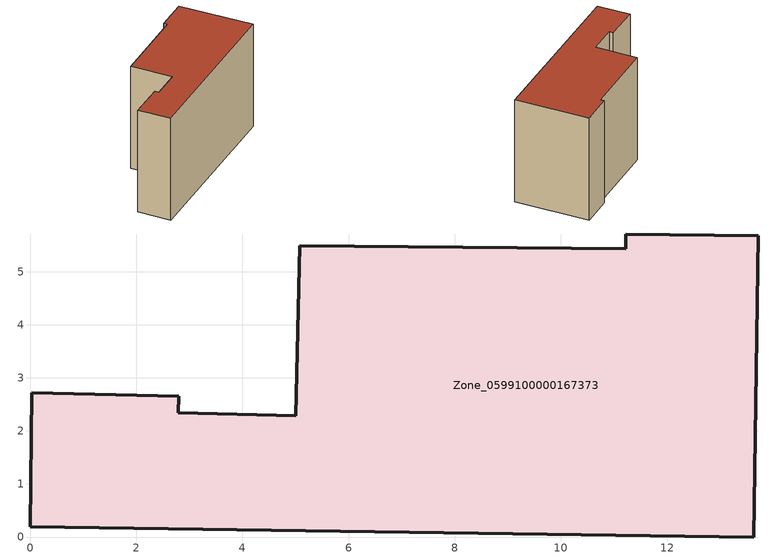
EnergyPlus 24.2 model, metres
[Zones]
Zone_0599100000167373
 floor ground (C_G): 13.72,5.68 13.63,0 0,0.19 0.03,2.72 2.8,2.65 2.79,2.34 5,2.29 5.08,5.49 11.22,5.43 11.22,5.71 z0
 wall outside (C_F): 13.63,0 13.72,5.68 11.22,5.71 11.22,5.43 5.08,5.49 5,2.29 2.79,2.34 2.8,2.65 0.03,2.72 0,0.19 13.63,0 z0:8.27
 roof outside (C_R): 11.22,5.43 5.08,5.49 5,2.29 2.79,2.34 2.8,2.65 0.03,2.72 0,0.19 13.63,0 13.72,5.68 11.22,5.71 z8.27
[BUILDING]
Pand.0599100000167373: North Axis=0; Terrain=City; Loads Convergence Tolerance Value=0.04; Temperature Convergence Tolerance Value=0.4; Solar Distribution=FullExterior; Maximum Number of Warmup Days=25; Minimum Number of Warmup Days=1
[Site:Location]
Rotterdam.The.Hague.AP_ZH_NLD Design_Conditions: Latitude=51.96; Longitude=4.45; Time Zone=1; Elevation=-4.5
[SITE:GROUNDTEMPERATURE:BUILDINGSURFACE]
18, 18, 18, 18, 18, 18, 18, 18, 18, 18, 18, 18
[MATERIAL] Thermal Absorptance=0.9; Solar Absorptance=0.7; Visible Absorptance=0.7
Name | Roughness | Thickness | Conductivity | Density | Specific Heat
G.TI.1975-1991 | MediumSmooth | 0.15 | 0.288461 | 540 | 1210
F.TI.1975-1991 | Rough | 0.3 | 0.230769 | 1920 | 840
R.TI.1975-1991 | MediumRough | 0.2 | 0.153846 | 1500 | 1000
[CONSTRUCTION]
C_G: G.TI.1975-1991
C_F: F.TI.1975-1991
C_R: R.TI.1975-1991
[ZONE]
Zone_0599100000167373: Type=1; Multiplier=1; Ceiling Height=Autocalculate; Volume=Autocalculate; Floor Area=autocalculate; Part of Total Floor Area=Yes
[ZONEINFILTRATION:DESIGNFLOWRATE]
Infil_Zone_0599100000167373: Zone or ZoneList or Space or SpaceList=Zone_0599100000167373; Schedule=AlwaysOn; Design Flow Rate Calculation Method=Flow/Area; Flow Rate per Floor Area=0.003; Constant Term Coefficient=1; Temperature Term Coefficient=0; Velocity Term Coefficient=0; Velocity Squared Term Coefficient=0
[HVACTEMPLATE:ZONE:IDEALLOADSAIRSYSTEM]
Zone_0599100000167373: Maximum Heating Supply Air Temperature=50; Minimum Cooling Supply Air Temperature=13; Maximum Heating Supply Air Humidity Ratio=0.0156; Minimum Cooling Supply Air Humidity Ratio=0.0077; Heating Limit=NoLimit; Cooling Limit=NoLimit; Dehumidification Control Type=ConstantSensibleHeatRatio; Cooling Sensible Heat Ratio=0.7; Dehumidification Setpoint=60; Humidification Control Type=None; Humidification Setpoint=30; Outdoor Air Method=None; Outdoor Air Flow Rate per Person=0.00944; Outdoor Air Flow Rate per Zone Floor Area=0; Outdoor Air Flow Rate per Zone=0; Demand Controlled Ventilation Type=None; Outdoor Air Economizer Type=NoEconomizer; Heat Recovery Type=None; Sensible Heat Recovery Effectiveness=0.7; Latent Heat Recovery Effectiveness=0.65
[ZONECONTROL:THERMOSTAT]
ThermostatControl_Zone_0599100000167373: Zone or ZoneList=Zone_0599100000167373; Control Type Schedule=DualSetpointControlType; Control 1=Thermostat_Zone_0599100000167373; Temperature Difference Between Cutout And Setpoint=0
[THERMOSTATSETPOINT:DUALSETPOINT]
Thermostat_Zone_0599100000167373: Heating Setpoint Temperature Schedule=HeatingSetpoint_Zone_0599100000167373; Cooling Setpoint Temperature Schedule=CoolingSetpoint_Zone_0599100000167373
[SCHEDULE:COMPACT]
HeatingSetpoint_Zone_0599100000167373: Through: 12/31, For: AllDays, Until: 24:00, 21
CoolingSetpoint_Zone_0599100000167373: Through: 12/31, For: AllDays, Until: 24:00, 24
DualSetpointControlType: Through: 12/31, For: AllDays, Until: 24:00, 4
AlwaysOn: Through: 12/31, For: AllDays, Until: 24:00, 1
